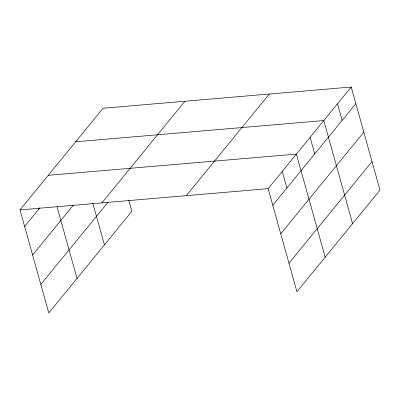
<?xml version="1.0" encoding="UTF-8"?>
<svg xmlns="http://www.w3.org/2000/svg" width="400" height="400" viewBox="0 0 400 400"><rect width="100%" height="100%" fill="white"/><g stroke="black" fill="none" stroke-linecap="round" stroke-linejoin="round"><path stroke-width="0.6" d="M128.695 200.045L131.85 211.345L48.785 312.98L20 209.885L103.065 108.25L351.215 87.02L380 190.115L296.935 291.75L268.15 188.655L351.215 87.02M24.635 226.49L39.935 207.775M32.605 255.035L73.375 205.145M101.89 202.88L184.955 101.245M40.815 284.44L108.215 201.97M186.26 195.665L269.325 94.025M272.79 205.26L355.85 103.625M280.755 233.805L363.82 132.165M288.97 263.21L372.03 161.57M75.655 141.79L323.805 120.56L352.59 223.655M48.24 175.33L296.395 154.1L325.18 257.195M20 209.885L268.15 188.655M337.51 103.79L342.145 120.395M310.1 137.33L314.735 153.935M282.275 171.38L286.91 187.985M92.78 203.14L104.435 244.885M57.03 206.8L77.025 278.425M38.425 208.025L38.755 209.215"/></g></svg>
